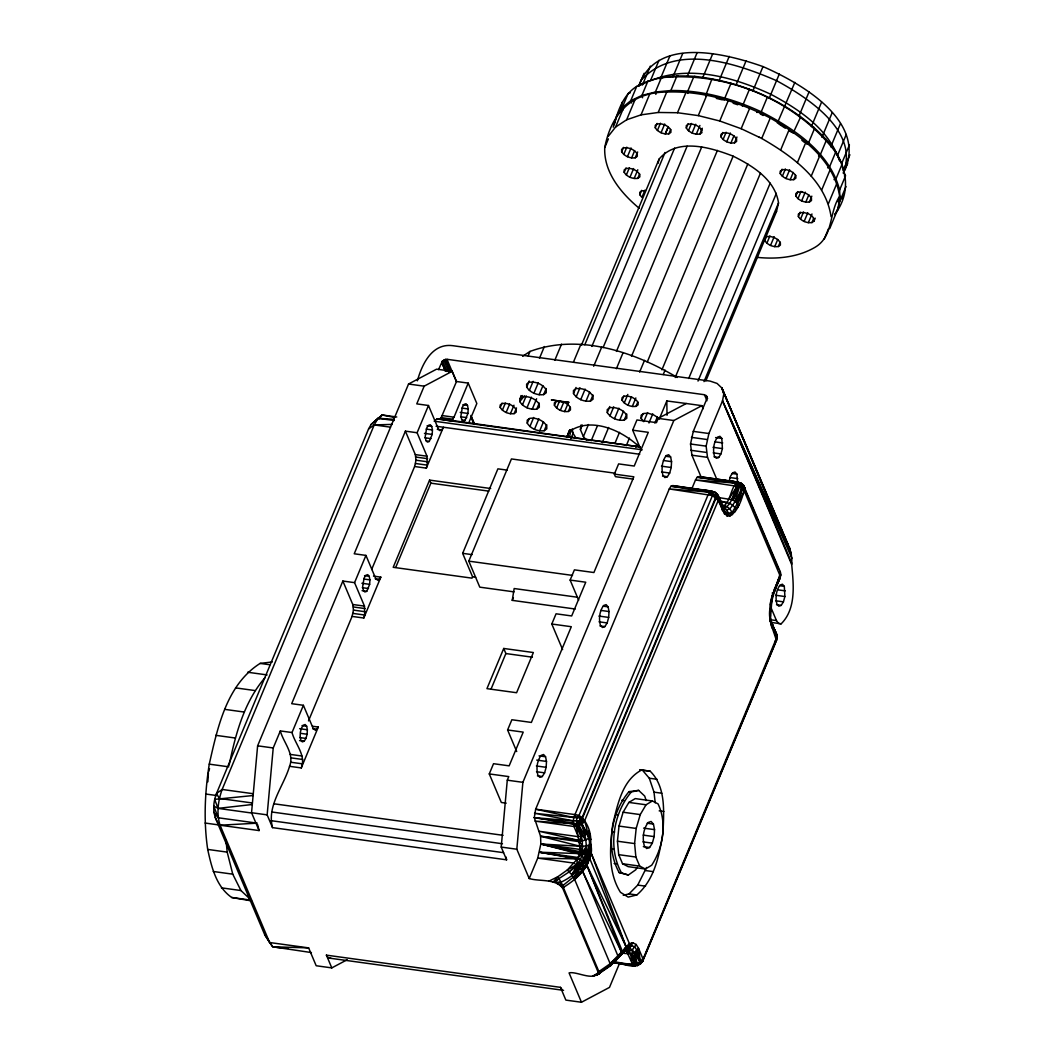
<?xml version="1.0" encoding="UTF-8"?>
<svg xmlns="http://www.w3.org/2000/svg" width="1055" height="1055" viewBox="0 0 1055 1055"><rect width="100%" height="100%" fill="white"/><g stroke="black" fill="none" stroke-linecap="round" stroke-linejoin="round"><path stroke-width="1.5" d="M703.158 408.694L701.878 405.661L673.828 420.523L522.884 782.322L516.818 849.222L529.214 878.551C539.606 881.677 554.851 878.406 562.579 887.954L598.132 972.117C594.413 981.941 576.228 970.851 569.067 972.921L581.463 1002.25L609.5 987.388L619.654 963.057M687.82 93.42L687.834 91.033L693.794 76.725L694.929 76.395C743.696 81.763 791.738 102.968 825.63 138.93C845.517 159.806 853.732 189.544 834.901 214.297M417.371 380.829C421.96 364.318 431.996 342.981 452.661 345.671L710.134 381.106L717.057 383.427L721.844 387.989L789.971 548.864L791.857 558.214L791.685 564.517C793.479 583.982 796.525 608.577 781.175 623.808L778.55 623.452L776.467 620.577L770.717 606.981M251.552 900.904L231.704 897.489C216.104 886.49 211.554 866.999 207.69 849.42C203.536 821.093 204.841 792.358 209.259 764.15C217.515 727.91 226.443 684.708 260.123 663.41L272.309 661.96M610.687 962.608C620.617 961.197 635.928 972.156 642.838 960.854L776.44 640.609C773.592 630.402 767.974 620.169 769.913 608.92C769.899 595.759 777.865 584.536 780.397 572.126L743.459 485.195L738.487 482.188L699.043 476.609L697.21 477.229L695.496 479.959L691.711 489.045L688.506 488.716M637.26 867.197L635.769 869.782L628.358 875.017L619.179 872.591C605.319 847.917 610.858 812.838 629.004 791.646L638.631 790.38L644.724 796.09L646.161 800.6M628.358 875.017L621.527 872.907C607.667 848.246 613.206 813.154 631.352 791.975L638.631 790.38M529.214 878.551L537.734 858.111L540.833 844L540.569 836.259L534.278 817.638L535.663 809.185L574.672 814.552C586.936 815.528 586.013 829.349 588.954 838.211C591.13 847.521 585.841 856.014 586.91 865.364L621.461 951.992C617.333 963.123 605.214 967.936 596.774 975.137L610.291 965.958L628.727 946.375L631.853 945.623L634.925 947.153L637.035 950.542L640.359 961.712L640.2 964.072L637.22 963.4L634.2 952.757L632.354 949.79L629.677 948.445L628.068 948.102L619.087 956.885L626.96 948.999L629.677 948.445L632.71 942.748L636.139 944.462L638.499 948.26L642.812 958.454L642.838 960.854L640.2 964.072L642.587 961.052L776.19 640.807C779.447 634.688 772.933 628.82 771.838 622.912L770.519 621.698L774.33 630.336M639.633 769.702L650.21 771.218C666.074 786.872 663.846 811.717 663.015 832.184C659.467 854.51 654.852 879.488 636.824 894.957L628.16 897.093L620.472 892.319C607.654 872.116 609.961 846.73 612.81 824.061C617.676 804.464 622.239 779.962 641.915 769.873M548.719 881.242L557.739 876.797L561.089 882.099L599.688 973.475L598.119 973.765L598.132 972.117L610.212 963.703L621.461 951.992L581.529 869.426C588.796 854.484 587.358 836.035 579.881 821.278L579.591 816.227L576.782 817.81L534.529 813.273L573.3 820.869L584.628 820.737L718.231 500.492L717.954 495.362L714.987 492.158L672.8 485.603L670.98 486.223L669.266 488.953L535.663 809.185L573.762 817.506L708.274 494.32L710.912 490.997L714.987 492.158C722.767 497.855 720.591 510.053 727.053 515.935L729.836 516.04C739.133 510.383 742.127 497.683 744.843 487.964L743.459 485.195L738.698 486.553L695.496 479.959L735.744 483.124L740.729 486.131L744.474 491.498L780.027 575.661C774.119 591.842 767.262 608.801 771.535 626.499L772.603 625.641L772.286 624.52L776.783 634.688L776.638 637.049L774.977 631.774L776.559 634.306L776.638 637.049M561.089 886.095L562.579 887.954C573.88 880.793 585.789 871.852 589.679 858.388C595.112 845.939 586.883 834.927 581.674 824.258L534.977 821.106L573.986 826.474C578.272 826.685 582.663 824.72 584.628 820.737C600.137 843.67 584.061 871.958 561.089 882.099L553.4 882.217L569.265 871.839L576.663 864.718L577.454 858.902L580.619 851.741L576.412 826.263L576.782 817.81L574.672 814.552M744.843 487.964L741.217 483.164L738.487 484.113L738.698 486.553L741.889 488.531L736.535 502.47L742.351 488.821L744.843 487.964L742.549 485.26C742.034 496.813 735.77 506.743 729.836 516.04L726.75 509.908L721.673 506.163L726.75 509.908L729.849 508.84C735.401 501.969 740.043 493.687 742.549 485.26L737.155 482.003L699.043 476.609M588.941 830.931L584.681 835.415L578.298 836.668L573.986 826.474L573.3 820.869L534.278 817.638L573.353 822.953L576.399 824.324L582.518 818.047L716.121 497.815L716.319 494.254L713.879 492.052L710.648 495.006L709.514 492.118L670.98 486.223L710.912 490.997L672.8 485.603M776.572 638.235L776.44 640.609L776.361 638.143M207.861 781.834L208.376 772.84M506.044 857.056L506.598 859.825L272.533 827.621C266.625 805.73 283.729 786.239 289.545 766.312C294.727 753.771 283.36 742.443 280.327 730.93L292.024 732.539C295.057 744.052 306.425 755.38 301.255 767.921L289.545 766.312M369.646 584.338L369.909 579.868L369.197 576.32L367.707 574.645L365.821 575.278L364.081 578.074L362.656 586.738L363.368 590.286L364.859 591.961L366.744 591.327L369.646 584.338L361.905 583.27M432.194 434.436L432.445 429.965L431.732 426.418L430.242 424.743L428.37 425.376L426.616 428.172L425.191 436.836L425.904 440.383L427.394 442.071L429.279 441.425L432.194 434.436L424.453 433.368M467.932 413.428L468.196 408.958L467.484 405.41L465.98 403.735L464.108 404.368L462.354 407.164L460.943 415.828L461.655 419.376L463.145 421.05L465.018 420.418L467.932 413.428L460.191 412.36M546.147 767.315L546.49 761.42L545.554 756.752L543.576 754.536L541.11 755.38C536.969 760.945 536.072 768.541 537.879 775.148L539.844 777.364L542.31 776.506L544.617 772.84L546.147 767.315L536.402 765.97M608.682 617.412L609.025 611.531L608.089 606.849L606.124 604.647L603.645 605.491C599.504 611.056 598.607 618.652 600.414 625.246L602.379 627.461L604.845 626.617L607.153 622.938L608.682 617.412L598.937 616.067M671.217 467.51L671.56 461.628L670.624 456.947L668.659 454.745L666.18 455.589C662.039 461.154 661.142 468.75 662.949 475.343L664.914 477.559L667.38 476.715L669.701 473.036L671.217 467.51L661.472 466.178M654.14 836.615L654.535 829.639L653.427 824.087L651.093 821.476L648.166 822.478C643.26 829.072 642.178 838.066 644.328 845.899L646.662 848.51L649.59 847.508L652.32 843.156L654.14 836.615L643.207 835.112M722.411 448.599L721.831 438.432L719.932 436.295L717.558 437.113C713.576 442.467 712.692 449.786 714.446 456.142L716.332 458.279L718.719 457.461L720.934 453.914L722.411 448.599L713.048 447.307M737.577 482.887L736.918 474.13L735.019 472.007L732.645 472.825L730.416 476.359L728.952 481.673M784.894 596.523L784.313 586.356L782.428 584.233L780.041 585.037C776.058 590.404 775.188 597.71 776.928 604.067L778.827 606.203L781.201 605.385L783.43 601.838L784.894 596.523L775.531 595.244M307.111 734.24L307.374 729.77L306.662 726.222L305.172 724.534L303.286 725.181L301.532 727.976L300.372 732.157L300.121 736.641L300.833 740.188L302.323 741.863L304.209 741.217L305.95 738.434L307.111 734.24L300.926 733.383M780.397 572.126L780.054 578.061L774.199 591.618L780.054 578.061L780.779 575.133L779.816 571.243M618.612 956.12L628.068 948.102L629.426 943.711L590.906 852.519L579.657 851.609L540.833 844L582.861 846.413L591.248 844.738L589.679 852.493L591.301 845.675M642.838 960.854L637.563 965.576L634.582 963.98L632.103 953.469L632.354 949.79L636.139 944.462M396.772 416.989L382.147 414.984L371.096 424.506L368.577 428.963L216.499 793.492C212.556 803.844 212.055 816.544 220.073 825.208L259.095 830.575L251.552 812.719L257.618 745.819L408.549 384.02L436.599 369.158L452.199 371.294L456.512 381.501L441.188 417.609L439.961 418.769L436.955 418.98L434.185 421.196L642.244 449.826M272.533 827.621L267.152 814.869L273.219 747.969L280.327 730.93M506.598 859.825L501.217 847.073L507.284 780.186L508.774 776.599L489.269 773.922L493.529 763.701L509.143 765.851L523.214 732.117L507.6 729.968L511.873 719.747L531.377 722.438L571.309 626.71L551.805 624.019L556.064 613.799L571.678 615.949L585.749 582.215L570.135 580.079L574.408 569.858L593.912 572.535L633.844 476.807L614.34 474.117L618.612 463.897L634.213 466.046L648.284 432.326L632.683 430.176L636.943 419.956L656.447 422.633L658.228 418.373L686.264 403.511L701.878 405.661M717.189 494.637L723.994 508.404L724.732 514.233L735.322 511.53L735.19 508.048L732.909 505.345L729.77 503.38L720.776 501.085M617.452 841.217L619.008 826.078L623.096 812.231L628.872 802.42L635.229 798.595L652.386 800.969L658.043 803.884C667.274 823.23 663.147 847.613 651.713 865.206L645.357 869.017L628.2 866.656L622.542 863.742L618.705 854.669L617.452 841.217L634.609 843.578L635.875 857.029L639.712 866.102L645.357 869.017M634.609 843.578L636.178 828.439L640.253 814.592L646.042 804.78L652.386 800.969M705.597 95.873L711.835 79.204L712.705 78.835M757.173 257.367C776.823 259.372 797.633 257.446 814.974 247.332C833.806 236.346 828.729 212.569 839.609 196.309C834.162 159.345 800.349 135.422 770.256 118.015C738.408 101.531 702.841 90.743 666.72 92.036C631.18 92.194 611.201 113.861 604.739 147.621C603.671 172.44 621.21 193.21 639.185 208.27M829.692 228.632L838.224 208.191L839.609 196.309M767.447 96.941L760.338 113.98L763.187 115.483M352.08 616.41L353.465 610.106L352.779 604.502L342.862 581.041L354.559 582.65L364.476 606.111L364.714 615.025L363.79 618.019L352.08 616.41L308.495 720.895M414.615 466.521L416 460.204L415.314 454.6L405.397 431.139L417.107 432.748L427.011 456.208L427.249 465.136L426.325 468.13L414.615 466.521L371.663 569.476M585.947 839.806L582.545 836.153L579.05 825.683L579.881 821.278L587.516 833.186L589.916 833.767L588.954 838.211L585.947 839.806L579.512 841.705L540.569 836.259L579.92 846.202L579.406 853.192L589.56 854.88L590.906 852.519L626.129 946.783L624.362 951.28M701.483 477.875L691.909 455.206L690.524 443.997L693.28 431.376L706.929 398.671L707.114 396.891L704.45 394.728L446.977 359.293L442.493 360.902L438.55 369.593M717.097 480.025L707.509 457.356L706.138 446.146L708.894 433.526L722.53 400.821L723.77 394.095L721.844 387.989L788.296 545.527L787.795 544.499M573.3 820.869L573.762 817.506M586.646 440.225L583.389 436.638L580.408 429.556L581.081 424.941M743.459 485.195L741.217 483.164L739.515 483.612L738.487 482.188L725.827 480.882M575.212 609.025L512.242 600.361L514.167 588.532L577.151 597.196M712.468 495.534L716.319 494.254L718.732 497.802L724.996 511.53L724.574 514.115L718.231 500.492L712.468 495.534L669.266 488.953L709.514 492.118L712.244 493.094L715.659 497.512L582.057 817.757L576.782 817.81L578.865 815.779L712.468 495.534L712.244 493.094M569.647 436.585L570.768 430.572M770.717 603.447L771.878 597.605L778.392 579.261M715.659 497.512L716.319 494.254L717.229 494.188L718.336 496.575L716.319 494.254L722.279 505.582M723.044 508.325L722.543 510.699L718.732 497.802L722.965 508.035L718.495 497.05L716.121 497.815M772.102 628.015L772.603 625.641L770.651 618.863L771.245 621.026L770.295 621.263L772.168 595.732L771.878 597.605M229.12 765.231C235.489 734.267 244.101 702.037 265.095 677.521M611.267 963.532L617.294 958.402L610.291 965.958L625.074 949.197L632.71 942.748L629.426 943.711L626.129 946.783L617.65 958.204M658.096 163.327L659.072 159.12C677.191 137.361 710.622 147.449 733.133 156.166C752.518 165.78 775.161 179.614 778.524 202.956L776.559 211.369L705.808 380.961M723.954 100.199L731.062 83.174M777.166 637.682L776.414 638.222L772.603 625.641L776.783 634.688L776.414 638.222L642.06 961.54C633.488 966.103 623.637 963.241 614.287 961.738M843.169 173.112C859.917 131.268 807.405 97.442 776.546 80.681C736.838 63.445 675.648 42.609 641.282 80.088M844.804 170.501C866.669 120.441 800.27 82.923 763.002 66.584C725.8 53.462 656.553 35.804 638.882 85.692M614.195 124.635C618.019 110.234 623.426 94.699 636.706 86.404C654.311 76.501 675.147 75.037 694.929 76.395M620.538 108.929L622.463 101.926M837.34 210.644L840.017 200.846L845.991 186.537M208.758 771.429L209.549 768.62M637.563 965.576L640.359 961.712L638.499 948.26L634.2 952.757L636.442 963.822L635.994 965.404L612.375 962.094M613.258 127.18L616.687 116.024M738.79 505.134L735.005 501.231L739.423 487.001L732.961 500.255L738.698 486.553L729.77 503.38L726.987 506.558L724.178 507.521L721.528 506.624L724.271 505.688C731.181 499.45 730.588 488.267 737.155 482.003L697.21 477.229L735.744 483.124L736.878 486.012L731.682 499.648L717.453 497.393M576.399 824.324L578.272 826.091L582.334 840.611L582.439 853.706L539.619 852.229L577.982 857.478L584.602 852.189L586.527 846.202L587.609 852.414L589.613 845.517L589.679 858.388L626.129 946.783L632.71 942.748M623.254 895.313L629.031 893.888L637.734 885.079L646.544 867.461M574.659 879.54L585.63 867.263L589.56 854.88L587.609 863.583L577.613 858.48L539.619 852.229L580.487 859.548L582.439 853.706L583.23 860.801L579.327 866.933L571.691 874.582L574.659 879.54L610.766 965.101L618.362 957.782M742.364 106.291L749.472 89.253M569.74 429.952L568.012 434.264L569.871 430.005M727.053 515.935L728.161 513.244L724.996 511.53M394.214 419.363L377.98 418.281L374.222 424.928L222.143 789.457C218.069 800.811 216.301 813.524 220.073 825.208L269.632 942.524L272.691 946.783L311.436 952.573M342.862 581.041L291.694 703.685L303.392 705.294L313.309 728.754L315.669 730.363L318.307 727.04L312.451 726.236M405.397 431.139L354.229 553.783L365.94 555.392L375.844 578.852L378.204 580.461L380.842 577.138L373.523 576.135M452.199 371.294L424.163 386.17L416.765 403.88L428.475 405.489L438.379 428.963L439.843 430.598L441.676 429.965L443.377 427.249L426.325 468.13M292.024 732.539L303.392 705.294M354.559 582.65L365.94 555.392M417.107 432.748L428.475 405.489M301.255 767.921L318.307 727.04M363.79 618.019L380.842 577.138M438.761 418.927L451.289 420.945L453.993 417.187L468.209 383.11L456.512 381.501M490.694 488.518L429.583 480.104L393.199 567.313L471.994 578.153L472.561 576.795L462.657 553.334L497.894 468.842L507.257 470.134M395.744 567.366L430.875 483.164L429.583 480.104M468.737 422.923L476.834 403.511L468.209 383.11M604.739 147.621L608.392 138.864M608.168 136.464L615.553 127.075L624.085 106.634M500.202 407.454L500.175 404.988L502.299 403.485C507.574 402.72 513.337 405.08 516.198 409.656L516.238 412.123L514.115 413.639C508.84 414.391 503.077 412.03 500.202 407.454L501.995 403.181M636.706 86.404L630.745 100.713L622.186 107.716L616.489 116.235M502.378 410.224L505.358 403.089M638.75 86.141L644.13 73.27M528.173 355.825L529.992 351.447C579.195 333.235 634.2 351.843 677.27 377.466M615.553 127.075L626.644 119.782L635.176 99.341M642.429 85.02L650.328 66.096M506.123 412.531L509.684 403.973M510.409 413.784L513.983 405.226M658.979 60.32L650.447 80.76C689.627 64.395 734.095 77.397 770.862 94.304C798.952 109.245 829.085 129.251 839.543 160.888M621.646 151.775L621.619 149.375L623.69 147.898C628.846 147.173 634.464 149.467 637.26 153.938L637.286 156.338L635.216 157.815C630.059 158.54 624.441 156.246 621.646 151.775L623.479 147.397M519.719 398.592L522.304 396.759C528.74 395.849 535.769 398.698 539.263 404.289L539.303 407.296L536.718 409.142C530.269 410.052 523.227 407.19 519.759 401.573L520.985 395.572M514.115 413.639L516.502 407.929M522.291 395.533L519.759 401.573L524.388 395.889M526.696 387.079L526.643 384.073L529.228 382.226C535.676 381.303 542.705 384.178 546.2 389.757L546.239 392.776L543.655 394.61C537.206 395.533 530.177 392.658 526.696 387.079L529.214 381.026M623.769 154.478L626.815 147.173M539.514 358.212L544.38 346.528M626.644 119.782L641.031 114.863L649.55 94.422M522.41 404.975L526.208 395.889M529.346 390.442L533.131 381.356M627.409 156.733L631.075 147.977M660.179 79.27L669.846 56.113M662.975 77.358L661.38 77.701L655.406 92.009L655.867 94.383M624.191 172.347L624.164 169.947L626.235 168.47C631.378 167.745 637.009 170.04 639.792 174.51L639.831 176.91L637.761 178.387C632.604 179.113 626.987 176.818 624.191 172.347L626.011 167.969M526.973 407.797L531.39 397.194M631.602 157.96L634.648 150.654M533.896 393.278L538.314 382.675M626.314 175.051L629.36 167.745M635.216 157.815L637.655 151.973M514.049 591.868L479.788 587.16L468.802 561.141L511.438 458.938L615.144 473.207M532.208 409.327L536.626 398.724M527.249 423.187L527.21 420.18L529.795 418.334C536.23 417.424 543.259 420.299 546.754 425.877L546.793 428.884L544.209 430.717C537.76 431.64 530.744 428.765 527.249 423.187L529.135 418.65M539.131 394.794L542.929 385.708M629.954 177.306L633.607 168.549M672.998 76.725L682.664 53.568M554.838 360.203L561.537 344.141M641.031 114.863L658.188 112.476L666.72 92.036M536.718 409.142L539.25 403.076M529.9 426.55L533.685 417.477M543.655 394.61L546.174 388.557M655.274 127.8L655.247 125.4L657.318 123.923C662.461 123.198 668.092 125.492 670.875 129.963L670.914 132.363L668.844 133.84C663.687 134.565 658.069 132.271 655.274 127.8L657.094 123.422M634.147 178.532L637.8 169.776M631.549 102.981L630.745 100.713L641.915 95.438L655.406 92.009L670.861 90.519L676.822 76.211L678.194 75.894M657.397 130.504L660.443 123.198M637.761 178.387L639.581 174.009M534.45 429.385L538.881 418.782M661.037 132.759L664.69 124.002M687.425 75.92L697.091 52.75M539.685 430.902L543.483 421.815M644.961 190.124L641.915 197.417L639.792 194.727L641.625 190.348M554.416 405.305L554.376 402.839L556.499 401.335L569.08 402.39L551.33 399.95C558.003 400.887 566.482 400.992 570.412 407.507L570.439 409.973L568.328 411.49C563.04 412.241 557.277 409.881 554.416 405.305L556.196 401.032M544.209 430.717L546.727 424.664M573.538 361.918L580.857 344.392M658.188 112.476L677.495 112.727L686.027 92.286M668.844 133.84L670.663 129.462M581.371 345.354L659.072 159.12M556.592 408.074L559.572 400.94M584.813 344.774L665.046 152.474M560.324 410.382L563.898 401.823M702.511 78.228L712.745 53.7M564.623 411.635L568.197 403.076M591.855 346.422L674.607 148.069M573.498 393.515L573.458 390.508L576.043 388.675C582.492 387.752 589.521 390.627 593.002 396.205L593.042 399.212L590.47 401.058C584.022 401.981 576.993 399.106 573.498 393.515L576.03 387.462M701.232 129.33L701.944 132.614L699.874 134.091C694.731 134.816 689.1 132.521 686.317 128.051L688.137 123.672M568.328 411.49L570.109 407.204M576.162 396.891L579.947 387.805M688.427 130.754L691.473 123.448M593.701 366.243L601.627 347.266M677.495 112.727L698.278 115.602L706.797 95.161M580.712 399.713L585.129 389.11M692.067 133.009L695.733 124.253M603.091 347.583L687.108 146.21M696.26 134.236L699.913 125.479M719.009 80.892L729.242 56.363M585.947 401.243L589.745 392.157M570.795 438.788L573.063 433.341L572.192 428.976M699.874 134.091L702.313 128.248M590.47 401.058L592.989 395.005M580.408 429.556L582.307 425.007M512.242 600.361L513.389 597.605M616.437 351.407L701.707 146.988M583.389 436.638L588.439 424.532M616.397 368.709L623.096 352.647M698.278 115.602L719.747 120.995L728.28 100.555M735.902 85.231L746.136 60.702M503.723 648.456L486.948 688.651L516.594 692.726L533.368 652.531L503.723 648.456L505.873 653.546L490.971 689.284M591.169 440.779L597.486 425.64M720.961 136.847L720.934 134.433L723.005 132.97C728.174 132.139 733.766 134.592 736.561 138.996L736.601 141.41L734.531 142.873C729.374 143.612 723.756 141.317 720.961 136.847L722.781 132.468M607.271 412.584L607.232 409.577L609.816 407.731C616.265 406.808 623.281 409.683 626.775 415.261L626.815 418.268L624.23 420.114C617.795 421.037 610.766 418.162 607.271 412.584L609.803 406.531M631.497 356.313L717.413 150.39M723.084 139.537L726.13 132.244M609.922 415.947L613.72 406.861M726.724 141.805L730.377 133.036M602.313 442.625L608.63 427.486M622.068 400.201L622.041 397.735L624.151 396.232C629.439 395.48 635.202 397.827 638.064 402.403L638.104 404.869L635.98 406.386C630.692 407.138 624.929 404.777 622.068 400.201L623.861 395.928M614.485 418.769L618.903 408.18M730.917 143.018L733.95 135.726M752.769 91.112L763.002 66.584M624.244 402.97L627.817 394.412M734.531 142.873L736.957 137.044M639.633 372.046L644.513 360.362M719.747 120.995L741.164 128.697L749.683 108.256M619.72 420.299L623.505 411.213M627.989 405.278L631.549 396.72M647.229 362.089L733.133 156.166M624.23 420.114L626.762 414.061M615.091 442.929L619.509 432.326M632.275 406.531L635.849 397.972M635.98 406.386L637.761 402.1M769.148 98.392L779.381 73.863M626.288 445.632L629.439 438.062M647.572 412.584L643.787 421.67L641.137 418.308L643.023 413.758M661.907 369.843L747.81 163.921M663.252 374.499L665.072 370.12M831.089 216.75C825.63 179.785 791.83 155.863 761.723 138.456L770.256 118.015M635.809 447.386L637.075 444.366M648.97 422.989L652.768 413.903M794.877 82.356L777.39 123.053M654.839 423.002L657.371 416.936M675.174 377.532L760.457 173.126M659.283 419.006L666.813 400.953L686.264 403.511M780.7 149.902L789.232 129.448M688.704 378.481L770.19 183.161M798.846 116.367L809.08 91.838M780.238 173.6L780.199 171.2L782.269 169.723C787.426 168.998 793.057 171.292 795.839 175.763L795.866 178.163L793.795 179.64C788.652 180.365 783.021 178.071 780.238 173.6L782.058 169.222M782.348 176.304L785.395 168.998M698.014 381.079L776.348 193.329M786.001 178.559L789.654 169.802M703.988 381.62L778.524 202.956M811.387 126.587L821.608 102.058M766.8 236.65C771.97 235.806 777.561 238.272 780.357 242.676L780.397 245.09L778.326 246.554C773.17 247.292 767.539 244.984 764.756 240.527L766.576 236.149M790.182 179.785L793.228 172.479M797.409 162.615L805.928 142.174M766.88 243.217L769.913 235.911M793.795 179.64L795.628 175.262M770.519 245.472L774.172 236.716M774.7 246.699L777.746 239.406M795.839 195.979L795.813 193.566L797.883 192.102C803.026 191.364 808.658 193.672 811.44 198.129L811.48 200.542L809.409 202.006C804.253 202.745 798.622 200.437 795.839 195.979L797.659 191.601M821.924 137.282L832.158 112.753M797.962 198.67L800.996 191.364M778.326 246.554L780.146 242.175M811.229 176.159L819.761 155.718M801.602 200.925L805.255 192.168M815.225 218.187L814.012 221.115L811.941 222.579C806.785 223.317 801.167 221.009 798.371 216.552L800.204 212.174M805.783 202.151L808.829 194.858M800.494 219.242L803.541 211.936M830.773 146.816L840.439 123.659M809.409 202.006L811.836 196.164M804.134 221.51L807.787 212.741M821.687 190.019L830.206 169.578M808.328 222.724L811.981 213.967M837.723 154.914L846.255 134.473M811.941 222.579L813.774 218.2M841.534 163.855L849.433 144.931M828.386 203.72L836.905 183.28M843.262 170.646L849.895 154.755M837.841 201.676L840.017 200.846L839.622 190.019L845.583 175.71L844.541 173.969L844.659 177.016M824.258 238.958L828.518 228.737M569.99 429.833L567.102 436.625L569.067 431.64C591.011 416.211 622.068 430.427 639.475 447.043M567.168 436.493L569.713 430.532M772.168 593.068L773.592 592.567L779.434 577.771L780.054 578.061L774.33 589.297L774.607 590.958L772.26 595.31L772.642 596.721M769.768 615.078L770.005 612.282L770.387 616.239M834.822 214.64L838.224 208.191M637.22 963.4L635.994 965.404L633.185 965.615L627.857 953.997L626.222 951.373L623.848 950.173L629.677 948.445L626.591 949.315L625.734 951.122L629.044 951.241L632.354 949.79M728.82 498.949L738.487 484.113M845.187 167.6L847.653 163.683M559.203 878.973L553.15 882.165L557.739 876.797L567.26 870.032L571.691 874.582L577.533 865.271L583.23 860.801L585.393 854.207L584.602 852.189M773.592 592.567L774.607 590.958M451.289 420.945L452.898 419.217L441.188 417.609M841.679 198.775L843.301 196.335M586.527 846.202L582.611 851.965L579.406 853.192L540.833 844L579.762 849.407L580.619 851.741L582.861 846.413L579.512 841.705M642.812 958.454L640.359 961.712L635.928 951.412L639.858 961.989L635.994 965.404L632.169 964.191L630.732 953.944L629.044 951.241L626.604 950.028L623.874 950.397M579.459 824.417L578.272 826.091L582.545 836.153M563.739 887.281L561.629 886.556L582.03 870.124L587.015 863.056L581.529 869.426L574.184 863.135L537.734 858.111L577.454 858.902L567.26 870.032L583.23 860.801L571.691 874.582M620.182 954.854L625.022 947.997L625.074 949.197L619.852 956.265L610.766 965.101L618.547 957.043L619.905 953.799L618.494 956.569L610.212 963.703M580.514 868.041L573.722 877.404L582.518 870.797M379.338 418.835L382.147 414.984L393.884 417.318M576.663 864.718L580.487 859.548L577.982 857.478M640.2 964.072L642.587 961.052M793.044 133.26L800.547 117.131L800.152 116.221M621.461 951.992L622.279 951.03L586.91 865.364L626.129 946.783M774.568 213.585L776.559 211.369M629.36 944.687L625.074 949.197L628.727 946.375M597.987 973.554L596.365 975.242L599.688 973.475L598.014 974.134M618.401 956.094L620.327 954.168M371.096 424.506L377.98 418.281L394.227 420.51M806.89 144.324L808.618 142.676L814.592 128.367L813.985 127.299M623.307 952.401L626.96 948.999M579.327 866.933L585.037 861.777M373.892 422.303L382.147 414.984M635.928 964.679L634.517 965.8L613.311 962.78M569.265 871.839L577.533 865.271M582.03 870.124L585.63 867.263M818.522 155.955L820.434 154.465L826.395 140.157L825.63 138.93M368.577 428.963L374.222 424.928L392.315 424.387M774.779 641.809L775.821 640.319M780.027 575.661L780.779 575.133L780.173 571.757M594.479 975.756L597.723 973.475M522.607 356.313L529.992 351.447M628.068 948.102L631.853 945.623L629.057 945.517M827.648 167.837L829.692 166.519L835.652 152.197C795.892 100.133 726.367 71.16 661.38 77.701M638.737 964.468L641.176 963.083L640.767 962.331M593.095 975.875L597.367 973.501M834.017 179.614L836.14 178.466L842.114 164.158L834.756 150.799M215.115 817.309L264.673 934.638L269.632 942.524L308.64 947.891L316.183 965.747L331.798 967.897L347.214 959.72M638.657 85.943L649.669 80.734L647.889 81.13L641.915 95.438L642.561 97.772M557.475 883.721L561.089 882.099L560.1 885.237L562.763 885.185M735.19 508.048L737.959 506.98L737.59 503.341L744.474 491.498L742.549 485.26M639.858 961.989L634.2 952.757L630.732 953.944L621.355 953.1M630.217 92.84L628.16 93.407L622.186 107.716L623.109 109.878M758.532 112.358L761.407 111.883C794.138 128.71 829.876 152.223 839.622 190.019M756.712 112.423L761.407 111.883C733.106 98.722 702.248 90.097 670.861 90.519M251.921 804.543L218.016 808.381L213.743 806.033L218.253 817.783L257.262 823.164L220.073 825.208M598.343 973.013L599.807 972.881L598.132 972.117M253.121 795.523L214.679 799.36L218.016 808.381L252.145 813.088M622.964 951.122L629.044 951.241M645.449 190.704L641.836 190.85L639.765 192.313L639.792 194.727M582.334 840.611L540.569 836.259M308.64 947.891L272.691 946.783L264.673 934.638M579.841 817.889L582.518 818.047L582.175 823.981L586.356 834.096M276.661 947.377L287.923 948.326M720.578 501.956L726.961 502.589M719.497 480.223L722.662 480.553M696.419 489.533L701.166 490.034M704.331 490.364L712.244 491.182M721.04 505.319C726.644 505.015 731.603 509.117 732.473 514.642M616.212 962.727L619.417 963.123M624.23 963.703L627.435 964.099M561.853 989.26L560.469 987.348L326.404 955.144L328.487 958.006L331.125 958.362M408.549 384.02L424.163 386.17M658.228 418.373L673.828 420.523M693.28 431.376L708.894 433.526M715.593 437.574L721.831 438.432M462.829 404.764L467.484 405.41M691.434 437.363L707.048 439.513M714.934 441.86L722.741 442.929M461.998 408.1L468.196 408.958M690.524 443.997L706.138 446.146M460.587 416.765L466.772 417.622M442.296 415.578L453.993 417.187M713.14 452.846L720.934 453.914M690.695 450.261L706.296 452.41M461.932 419.982L465.018 420.418M439.961 418.769L640.174 446.938L436.955 418.98M714.037 456.815L718.719 457.461M691.909 455.206L707.509 457.356M665.745 456.288L670.624 456.947M436.071 426.233L639.739 454.27M427.09 425.785L431.732 426.418M437.284 429.359L441.676 429.965M663.437 460.507L671.56 461.628M426.26 429.121L432.445 429.965M732.236 473.497L736.918 474.13M374.222 424.928L390.469 427.17M730.02 477.559L737.814 478.64M424.835 437.772L431.033 438.629M661.564 471.915L669.701 473.036M426.18 440.99L429.279 441.425M662.514 476.042L667.38 476.715M633.303 479.128L615.421 476.675L614.34 474.117M415.314 454.6L427.011 456.208M415.921 457.066L427.618 458.688M416 460.204L427.697 461.813M415.551 463.514L427.249 465.136M430.875 483.164L488.768 491.129M779.632 585.71L784.313 586.356M777.416 589.785L785.223 590.853M462.657 553.334L472.02 554.627M775.623 600.77L783.43 601.838M468.802 561.141L572.509 575.41M776.52 604.739L781.201 605.385M472.561 576.795L475.686 577.23M770.216 619.72L776.467 620.577M770.743 622.371L781.175 623.808M603.209 606.177L608.089 606.849M364.555 575.674L369.197 576.32M375.198 578.76L379.589 579.366M600.902 610.41L609.025 611.531M363.711 579.01L369.909 579.868M362.3 587.675L368.485 588.532M599.029 621.817L607.153 622.938M362.089 590.681L366.744 591.327M599.979 625.945L604.845 626.617M352.779 604.502L364.476 606.111M353.385 606.968L365.083 608.577M353.465 610.106L365.162 611.715M353.003 613.417L364.714 615.025M505.873 653.546L532.406 657.199M260.123 663.41L269.869 664.755M247.608 672.233L267.113 674.923M235.542 687.873L255.046 690.563M224.702 709.356L244.206 712.046M539.052 755.855L545.554 756.752M650.21 771.218L642.403 770.137L649.287 778.221L654.008 792.16L655.208 802.829M302.02 725.576L306.662 726.222M312.662 728.662L317.054 729.256M536.731 760.088L546.49 761.42M299.633 728.702L307.374 729.77M649.287 778.221L657.08 779.289M299.765 737.577L305.95 738.434M536.494 771.719L544.617 772.84M299.554 740.584L304.209 741.217M537.43 775.847L542.31 776.506M654.008 792.16L661.802 793.241M629.004 791.646L631.352 791.975M215.748 735.322L235.252 738.012M257.618 745.819L273.219 747.969M507.284 780.186L522.884 782.322M290.231 754.404L301.941 756.013M621.791 800.283L624.125 800.6M628.872 802.42L646.042 804.78M290.929 757.859L302.64 759.468M659.177 810.886L663.859 811.519M290.679 762.224L302.389 763.833M623.096 812.231L640.253 814.592M615.883 814.447L618.217 814.763M506.215 803.158L501.336 802.486L489.269 773.922M647.177 823.23L653.427 824.087M209.259 764.15L228.764 766.827M643.616 828.135L654.535 829.639M619.008 826.078L636.178 828.439M612.296 831.696L614.643 832.026M642.957 841.864L652.32 843.156M578.298 836.668L539.29 831.3L579.406 840.558L581.186 836.615L576.412 826.263L573.379 824.034L534.278 817.638M643.339 846.651L649.59 847.508M253.029 793.703L222.143 789.457L216.499 793.492L219.387 798.45L251.881 802.921M611.676 849.064L614.01 849.381M205.633 794.019L217.014 795.576M273.918 803.791L503.103 835.323M618.705 854.669L635.875 857.029M271.649 811.968L502.457 843.736M251.552 812.719L267.152 814.869M501.217 847.073L516.818 849.222M622.542 863.742L639.712 866.102M614.102 863.531L616.45 863.847M645.528 870.56L653.335 871.641M271.148 820.685L503.591 852.677M619.179 872.591L621.527 872.907M205.105 823.045L218.108 824.839M637.734 885.079L645.528 886.16M629.031 893.888L636.824 894.957M207.69 849.42L227.194 852.11L232.759 874.173L240.936 890.539L250.061 899.097M213.255 871.483L232.759 874.173M221.431 887.848L240.936 890.539M231.704 897.489L251.209 900.179M328.487 958.006L563.555 990.342M581.463 1002.25L565.862 1000.1L560.469 987.348M759.468 137.387L758.743 137.031M801.8 192.05L802.855 192.353M721.158 505.094L724.271 505.688M716.305 98.392L722.424 99.843M540.833 844L579.274 853.97M770.427 604.911L770.757 601.996M733.159 103.245L737.762 104.775M740.689 484.1L743.023 485.063L754.457 512.123M741.164 128.697L761.723 138.456M731.682 499.648L735.005 501.231M588.954 838.211L590.958 839.279M716.042 493.529L717.229 494.188M626.222 951.373L630.732 953.944L634.582 963.98M657.977 417.622L653.427 414.8L648.152 413.27L643.669 413.454L641.097 415.301L641.137 418.308M778.696 123.897L785.223 128.156M789.14 130.701L791.738 132.403M801.853 140.302L804.372 142.32M720.117 503.604L717.717 496.153M213.901 812.337L218.253 817.783M701.918 130.213C699.122 125.743 693.504 123.448 688.348 124.174L686.278 125.651L686.317 128.051M776.203 633.804L771.838 622.912L775.333 632.354L770.519 621.698M572.074 431.759L576.333 438.511M579.05 825.683L584.681 835.415M586.132 852.295L587.371 854.524M788.85 546.635L789.971 548.864M450.38 371.518L445.381 359.346L450.709 371.4M471.334 418.083L473.998 424.11M767.196 497.498L769.174 501.995M770.493 505.002L788.296 545.527M791.857 558.214L722.53 400.821L791.685 564.517M791.791 563.238L722.53 400.821L791.487 555.154L721.844 387.989L791.276 553.413M442.493 360.902L447.004 371.492M445.487 371.228L441.649 362.168L445.5 371.255M755.723 515.117L757.635 519.627M758.901 522.634L778.577 569.225M704.45 394.728L706.982 400.729M632.683 430.176L641.176 450.3M570.135 580.079L578.641 600.203M470.86 415.446L474.671 424.479M446.977 359.293L456.525 381.897M471.163 416.567L474.354 424.097M445.381 359.346L450.393 371.413M443.799 359.913L448.876 371.953M551.805 624.019L562.605 649.577M582.822 871.43L618.626 957.637M507.6 729.968L516.713 751.542M326.404 955.144L331.798 967.897M632.103 953.469L636.442 963.822M841.547 164.013L844.119 172.545M257.631 824.641L259.095 830.575M784.498 106.014L784.669 106.766M717.848 497.248L718.231 500.492M225.981 839.701L227.194 852.11M666.813 400.953L667.024 415.301M814.012 221.115C814.486 214.719 805.558 211.976 800.415 212.675L798.345 214.139L798.371 216.552M764.73 238.114L764.756 240.527M668.224 126.666L665.23 133.985L668.303 126.679M626.604 950.028L624.23 950.502L626.604 950.028M707.483 398.487L706.204 395.454L707.47 398.487"/></g></svg>
